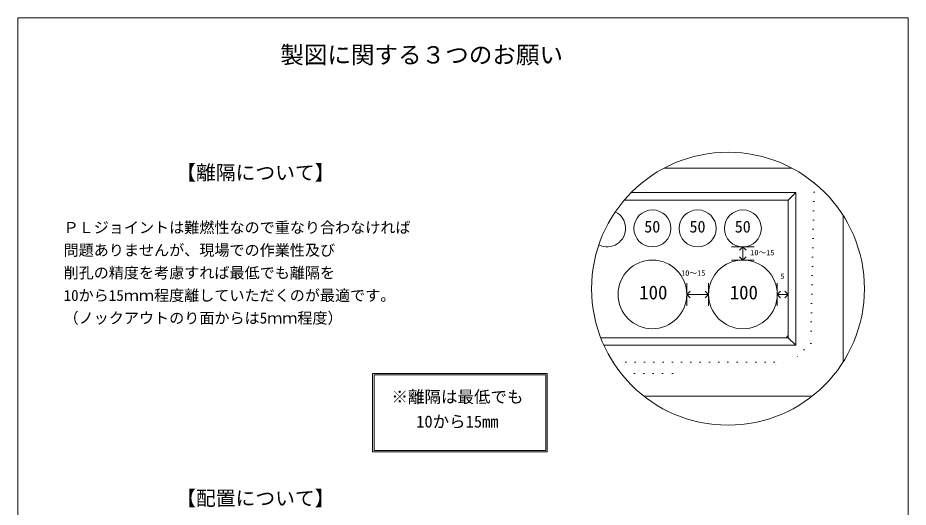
# Model space of a CAD drawing. Units: millimetres, scale not verified. Extents: x -4890 to 18490, y -2308 to 2308.
# Drawn here: x -4890 to -1830, y 627 to 2308 of the extents above; entities that cross this region are included whole.
import ezdxf
from ezdxf.enums import TextEntityAlignment as Align

# ---------------------------------------------------------------- set-up
doc = ezdxf.new("R2010")
doc.units = ezdxf.units.MM
doc.header["$LTSCALE"] = 10
doc.linetypes.add('USER5', pattern=[3.185, 0.01, -3.175])
for name, color, linetype, lineweight in [('0-2_waku', 7, 'Continuous', 18), ('0-3_gaikei', 7, 'Continuous', 18), ('0-4_kakure', 7, 'USER5', 18), ('0-5_sunpou', 7, 'Continuous', 5), ('0-7_hole', 7, 'Continuous', 18), ('0-8_uchigawa', 6, 'Continuous', 18), ('0-D_文字１', 7, 'Continuous', 18)]:
    doc.layers.add(name, color=color, linetype=linetype, lineweight=lineweight)
doc.styles.add('ＭＳ ゴシック', font='')
doc.styles.get('ＭＳ ゴシック').set_extended_font_data('MS Gothic')

# ---------------------------------------------------------------- blocks, each defined once
blk = doc.blocks.new('_Open90_46')
at = {"layer": '0-5_sunpou'}
blk.add_line((0, 0), (-1, 0), dxfattribs=at)
blk.add_lwpolyline([(-0.5, 0.5), (0, 0), (-0.5, -0.5)], dxfattribs=at)

msp = doc.modelspace()

# ---------------------------------------------------------------- linework, layer by layer
at = {"layer": '0-2_waku'}
for p, q in [((-4890, 2308.16), (-1830, 2308.16)), ((-4890, 2308.16), (-1830, 2308.16)), ((-4890, 2308.16), (-4890, -1966.84)), ((-1830, 2308.16), (-1830, -1966.84))]:
    msp.add_line(p, q, dxfattribs=at)
at = {"layer": '0-3_gaikei'}
for p, q in [((-2230.13, 1791.88), (-2668.26, 1791.88)), ((-2053.92, 1125.14), (-2053.92, 1629.51)), ((-2737.81, 1007.8), (-2160.59, 1007.8))]:
    msp.add_line(p, q, dxfattribs=at)
at = {"layer": '0-4_kakure'}
for p, q in [((-2844.03, 1124.44), (-2799.83, 1124.44)), ((-2799.83, 1124.44), (-2229.59, 1124.44)), ((-2799.83, 1124.44), (-2229.59, 1124.44)), ((-2770.09, 1085.56), (-2773.23, 1038.43)), ((-2770.09, 1085.56), (-2666.41, 1085.56))]:
    msp.add_line(p, q, dxfattribs=at)
for points in [[(-2152.93, 1740.74), (-2164.79, 1189.24), (-2229.59, 1124.44)], [(-2770.09, 1085.56), (-2640.49, 1085.56), (-2601.61, 1124.44)]]:
    msp.add_lwpolyline(points, dxfattribs=at)
at = {"layer": '0-5_sunpou', "color": 150, "lineweight": 18}
for p, q in [((-2436.95, 1521.01), (-2359.19, 1521.01)), ((-2436.95, 1475.65), (-2359.19, 1475.65)), ((-2591.17, 1396.6), (-2591.17, 1318.84)), ((-2516, 1396.6), (-2516, 1318.84)), ((-2280.02, 1396.6), (-2280.02, 1318.84)), ((-2242.55, 1396.6), (-2242.55, 1318.84)), ((-2591.17, 1357.72), (-2516, 1357.72)), ((-2280.02, 1357.72), (-2242.55, 1357.72)), ((-2242.55, 1216.07), (-2249.71, 1208.68))]:
    msp.add_line(p, q, dxfattribs=at)
msp.add_circle((-2449.2, 1377.32), 468.88, dxfattribs=at)
at = {"layer": '0-7_hole'}
for centre, radius in [((-2709.11, 1584.52), 63.5), ((-2553.59, 1584.52), 63.5), ((-2398.07, 1584.52), 63.5), ((-2709.11, 1357.72), 117.94), ((-2398.07, 1357.72), 117.94)]:
    msp.add_circle(centre, radius, dxfattribs=at)
msp.add_arc((-2864.63, 1584.52), 63.5, 243.19936, 63.78529, dxfattribs=at)
at = {"layer": '0-8_uchigawa'}
for p, q in [((-2781.97, 1707.64), (-2216.63, 1707.64)), ((-2216.63, 1182.76), (-2216.63, 1707.64)), ((-2805.83, 1681.72), (-2799.83, 1681.72)), ((-2242.55, 1208.68), (-2242.55, 1681.72)), ((-2886.7, 1208.68), (-2799.83, 1208.68)), ((-2799.83, 1208.68), (-2242.55, 1208.68)), ((-2216.63, 1182.76), (-2242.55, 1208.68)), ((-2875.8, 1182.76), (-2799.83, 1182.76)), ((-2799.83, 1182.76), (-2216.63, 1182.76)), ((-3670.47, 1086.42), (-3070.47, 1086.42)), ((-3670.47, 816.42), (-3670.47, 1086.42)), ((-3665.47, 1081.42), (-3075.47, 1081.42)), ((-3665.47, 821.42), (-3665.47, 1081.42)), ((-3075.47, 821.42), (-3075.47, 1081.42)), ((-3070.47, 816.42), (-3070.47, 1086.42)), ((-3670.47, 816.42), (-3070.47, 816.42)), ((-3665.47, 821.42), (-3075.47, 821.42))]:
    msp.add_line(p, q, dxfattribs=at)
msp.add_lwpolyline([(-2799.83, 1681.72), (-2242.55, 1681.72), (-2216.63, 1707.64)], dxfattribs=at)

# ---------------------------------------------------------------- block references
at = {"layer": '0-5_sunpou', "xscale": 23.328, "yscale": 23.328}
for p, rotation in [((-2398.07, 1521.01), 90), ((-2398.07, 1475.65), 270), ((-2591.17, 1357.72), 180), ((-2280.02, 1357.72), 180)]:
    msp.add_blockref('_Open90_46', p, dxfattribs=dict(at, rotation=rotation))
for p in [(-2516, 1357.72), (-2242.55, 1357.72)]:
    msp.add_blockref('_Open90_46', p, dxfattribs=at)

# ---------------------------------------------------------------- texts
at = {"layer": '0-D_文字１', "style": 'ＭＳ ゴシック'}
for s, height, p in [('製図に関する３つのお願い', 59.38, (-3988.06, 2133.37)), ('【離隔について】', 49.88, (-4345.66, 1736.27)), ('ＰＬジョイントは難燃性なので重なり合わなければ', 38.01, (-4732.78, 1557.15)), ('50', 40.38, (-2737.09, 1558.15)), ('50', 40.38, (-2581.57, 1558.15)), ('50', 40.38, (-2426.05, 1558.15)), ('問題ありませんが、現場での作業性及び', 38.01, (-4732.78, 1479.39)), ('10～15', 19, (-2373.01, 1486.33)), ('削孔の精度を考慮すれば最低でも離隔を', 38.01, (-4732.78, 1401.63)), ('10～15', 19, (-2610.54, 1415.83)), ('5', 19, (-2268.86, 1404.8)), ('10から15ｍｍ程度離していただくのが最適です。', 38.01, (-4732.78, 1323.87)), ('100', 47.51, (-2754.39, 1326.38)), ('100', 47.51, (-2443.35, 1326.38)), ('（ノックアウトのり面からは5ｍｍ程度）', 38.01, (-4732.78, 1246.11)), ('※離隔は最低でも', 41.57, (-3605.85, 972.62)), ('\u3000 10から15mm', 41.57, (-3605.85, 887.57)), ('【配置について】', 49.88, (-4345.66, 617.42))]:
    msp.add_text(s, height=height, dxfattribs=at).set_placement(p, align=Align.BOTTOM_LEFT)

doc.saveas('drawing.dxf')
